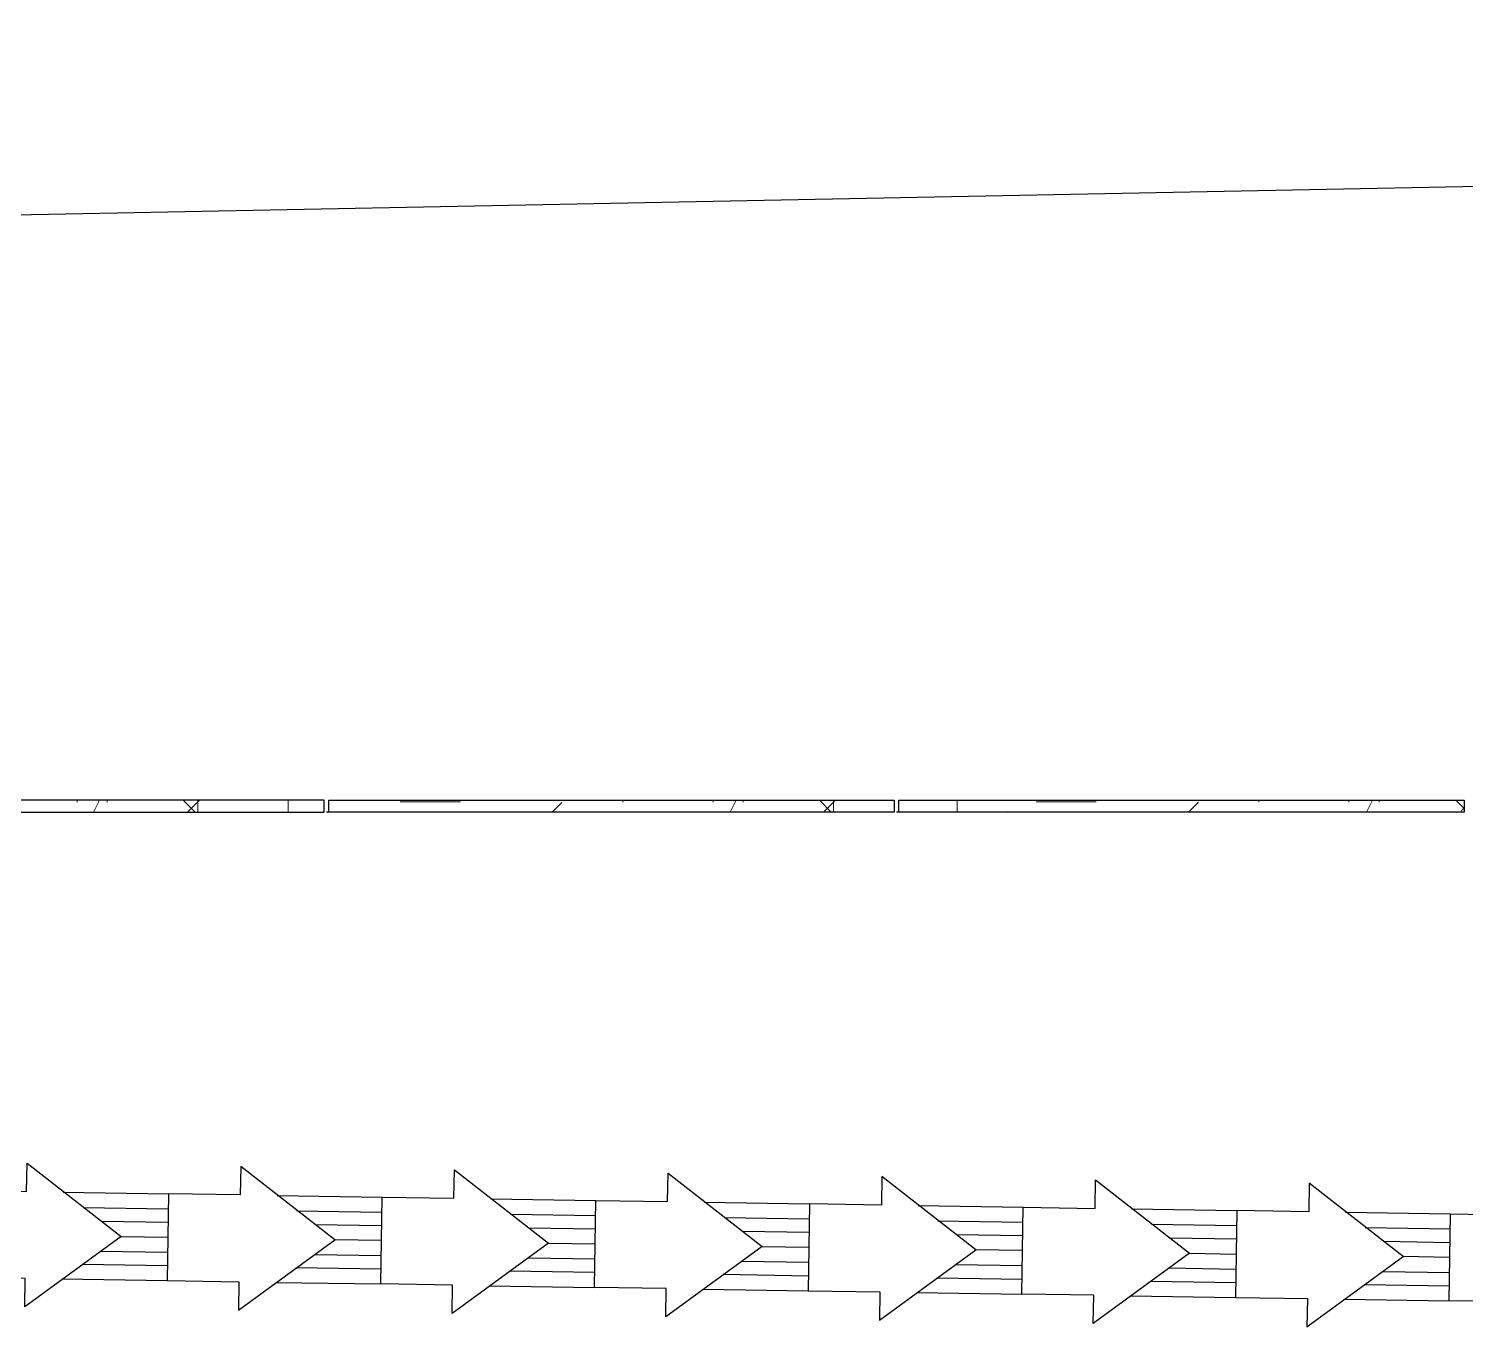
# Model space of a CAD drawing. Header units: metres. Extents: x -1164 to -1017, y 3 to 563.
# Drawn here: x -1066.33 to -1060.28, y 541.67 to 547.15 of the extents above; entities that cross this region are included whole.
import ezdxf

# ---------------------------------------------------------------- set-up
doc = ezdxf.new("R2010")
doc.units = ezdxf.units.M
doc.linetypes.add('Dash _2_5mm_', pattern=[0.005, 0.0025, -0.0025])
doc.layers.add('A-DETL-GENF', color=7, linetype='Continuous', lineweight=9)
doc.layers.add('A-GENM', color=7, linetype='Continuous', lineweight=35)

# ---------------------------------------------------------------- blocks, each defined once
blk = doc.blocks.new('T2DPAA-T2D-C3S-SD-M2D-100020_250_dwg-40816774-DRG 2873021 - motorway level drainage')
at = {"color": 253, "lineweight": 25, "true_color": 0xa3a3a3}
for p, q in [((90.4324, -426.051), (90.5394, -426.4808)), ((90.0776, -426.1394), (90.1847, -426.5692)), ((90.3914, -426.1482), (90.478, -426.4961)), ((90.1594, -426.2059), (90.2461, -426.5539)), ((90.3555, -426.2368), (90.4235, -426.5097)), ((90.2327, -426.2674), (90.3007, -426.5403)), ((90.6499, -426.9244), (90.7569, -427.3542)), ((90.2951, -427.0127), (90.4022, -427.4425)), ((90.6089, -427.0215), (90.6955, -427.3695)), ((90.3769, -427.0793), (90.4636, -427.4272)), ((90.4502, -427.1407), (90.5181, -427.4136)), ((90.573, -427.1101), (90.6409, -427.383)), ((90.8674, -427.7977), (90.9744, -428.2275)), ((90.5126, -427.886), (90.6196, -428.3158)), ((90.8263, -427.8948), (90.913, -428.2428)), ((90.5944, -427.9526), (90.681, -428.3005)), ((90.7905, -427.9835), (90.8584, -428.2564)), ((90.6677, -428.0141), (90.7356, -428.287)), ((91.0848, -428.671), (91.1919, -429.1008)), ((90.7301, -428.7594), (90.8371, -429.1892)), ((91.0438, -428.7682), (91.1305, -429.1161)), ((90.8119, -428.8259), (90.8985, -429.1739)), ((90.8851, -428.8874), (90.9531, -429.1603)), ((91.0079, -428.8568), (91.0759, -429.1297)), ((91.3023, -429.5443), (91.4093, -429.9741)), ((90.9475, -429.6327), (91.0546, -430.0625)), ((91.2613, -429.6415), (91.3479, -429.9894)), ((91.0293, -429.6993), (91.116, -430.0472)), ((91.2254, -429.7301), (91.2934, -430.003)), ((91.1026, -429.7607), (91.1706, -430.0336)), ((91.5198, -430.4177), (91.6268, -430.8475)), ((91.165, -430.506), (91.272, -430.9358)), ((91.4788, -430.5148), (91.5654, -430.8628)), ((91.2468, -430.5726), (91.3334, -430.9205)), ((91.3201, -430.634), (91.388, -430.9069)), ((91.4429, -430.6035), (91.5108, -430.8764)), ((91.7373, -431.291), (91.8443, -431.7208)), ((91.3825, -431.3793), (91.4895, -431.8092)), ((91.6962, -431.3882), (91.7829, -431.7361)), ((91.4643, -431.4459), (91.5509, -431.7939)), ((91.6603, -431.4768), (91.7283, -431.7497)), ((91.5375, -431.5074), (91.6055, -431.7803))]:
    blk.add_line(p, q, dxfattribs=at)
at = {"color": 253, "lineweight": 25, "true_color": 0xa3a3a3, "flags": 128}
for points in [[(90.3145, -426.334), (89.9243, -426.0182), (90.0403, -425.9893), (89.9672, -425.6959), (90.322, -425.6076), (90.395, -425.9009), (90.511, -425.8721), (90.3145, -426.334), (90.3621, -426.525)], [(90.5795, -427.3983), (90.532, -427.2073), (90.7285, -426.7454), (90.6125, -426.7743), (90.5395, -426.4809), (90.1847, -426.5692), (90.2577, -426.8626), (90.1418, -426.8915), (90.532, -427.2073)], [(90.7494, -428.0806), (90.3592, -427.7648), (90.4752, -427.7359), (90.4022, -427.4426), (90.7569, -427.3542), (90.83, -427.6476), (90.946, -427.6187), (90.7494, -428.0806), (90.797, -428.2717)], [(90.9669, -428.954), (90.5767, -428.6381), (90.6927, -428.6093), (90.6196, -428.3159), (90.9744, -428.2276), (91.0475, -428.5209), (91.1634, -428.492), (90.9669, -428.954), (91.0145, -429.145)], [(91.232, -430.0183), (91.1844, -429.8273), (91.3809, -429.3654), (91.2649, -429.3943), (91.1919, -429.1009), (90.8371, -429.1892), (90.9102, -429.4826), (90.7942, -429.5115), (91.1844, -429.8273)], [(91.4019, -430.7006), (91.0117, -430.3848), (91.1276, -430.3559), (91.0546, -430.0626), (91.4094, -429.9742), (91.4824, -430.2676), (91.5984, -430.2387), (91.4019, -430.7006), (91.4494, -430.8917)], [(91.6669, -431.765), (91.6193, -431.574), (91.8159, -431.112), (91.6999, -431.1409), (91.6268, -430.8476), (91.2721, -430.9359), (91.3451, -431.2293), (91.2291, -431.2581), (91.6193, -431.574)], [(91.8368, -432.4473), (91.4466, -432.1315), (91.5626, -432.1026), (91.4895, -431.8092), (91.8443, -431.7209), (91.9174, -432.0142), (92.0333, -431.9854), (91.8368, -432.4473), (91.8844, -432.6383)]]:
    blk.add_lwpolyline(points, dxfattribs=at)
blk = doc.blocks.new('T2DPAA-T2D-PWC-SD-M2D-100001_ProposedDrainage_rvt-2-DRG 2873021 - motorway level drainage')
at = {"color": 253, "lineweight": 25, "true_color": 0xa3a3a3, "rotation": 75.11694444444437}
blk.add_blockref('T2DPAA-T2D-C3S-SD-M2D-100020_250_dwg-40816774-DRG 2873021 - motorway level drainage', (-1569.5164, 564.2847), dxfattribs=at)
blk = doc.blocks.new('CE_01F_FP36_76 - CE_01F_FP36_76-5192710-DRG 2873021 - motorway level drainage')
at = {"layer": 'A-GENM', "lineweight": 18, "true_color": 0xa3a3a3}
h = blk.add_hatch(dxfattribs=at)
h.set_pattern_fill('FP_59', color=253, style=0, pattern_type=2)
h.set_pattern_definition([(359.99995, (1135.184, -540.305), (2.539002, 2.539998), [0.25394, -0.38091, 0.12697, -0.38091, -1.397]), (359.99995, (1135.184, -540.305), (2.539002, 2.539998), [-1.143, 0.12697, -1.27]), (359.99995, (1136.454, -540.051), (2.539002, 2.539998), [0.12697, -2.412]), (359.99995, (1135.692, -539.924), (2.539002, 2.539998), [0.12697, -0.25394, 0.12697, -2.032]), (359.99995, (1136.962, -539.797), (2.539002, 2.539998), [0.25394, -2.285]), (359.99995, (1137.216, -539.67), (2.539002, 2.539998), [0.12697, -2.412]), (359.99995, (1136.454, -539.416), (2.539002, 2.539998), [0.25394, -2.285]), (359.99995, (1135.184, -539.289), (2.539002, 2.539998), [0.12697, -0.25394, 0.12697, -0.63485, -1.397]), (359.99995, (1135.184, -539.289), (2.539002, 2.539998), [-1.143, 0.38091, -1.016]), (359.99995, (1136.962, -539.035), (2.539002, 2.539998), [0.25394, -2.285]), (359.99995, (1135.438, -538.908), (2.539002, 2.539998), [0.25394, -0.12697, 0.12697, -1.016, -1.016]), (359.99995, (1135.438, -538.908), (2.539002, 2.539998), [-1.524, 0.12697, -0.8888]), (359.99995, (1135.311, -538.781), (2.539002, 2.539998), [0.12697, -2.412]), (359.99995, (1136.2, -538.654), (2.539002, 2.539998), [0.12697, -0.12697, 0.12697, -2.159]), (359.99995, (1135.819, -538.527), (2.539002, 2.539998), [0.12697, -2.412]), (359.99995, (1137.47, -538.4), (2.539002, 2.539998), [0.12697, -2.412]), (359.99995, (1136.327, -538.273), (2.539002, 2.539998), [0.12697, -1.016, 0.12697, -1.27]), (359.99995, (1136.327, -538.146), (2.539002, 2.539998), [0.25394, -2.285]), (359.99995, (1136.835, -538.019), (2.539002, 2.539998), [0.25394, -2.285]), (359.99995, (1135.311, -537.892), (2.539002, 2.539998), [0.12697, -1.524, 0.25394, -0.63485]), (90, (1135.184, -539.162), (-2.539, 2.54), [0.508, -0.508, 0.254, -1.27]), (90, (1135.311, -539.162), (-2.539, 2.54), [0.127, -0.889, 0.254, -1.27]), (90, (1135.438, -539.797), (-2.539, 2.54), [0.381, -2.159]), (90, (1135.565, -539.797), (-2.539, 2.54), [0.254, -2.286]), (90, (1135.692, -540.178), (-2.539, 2.54), [0.127, -1.524, 0.127, -0.127, -0.635]), (90, (1135.692, -540.178), (-2.539, 2.54), [-1.905, 0.254, -0.381]), (90, (1135.946, -540.178), (-2.539, 2.54), [0.127, -0.889, 0.127, -1.397]), (90, (1136.073, -539.162), (-2.539, 2.54), [0.254, -0.381, 0.127, -0.127, -1.651]), (90, (1136.073, -539.162), (-2.539, 2.54), [-0.889, 0.254, -1.397]), (90, (1136.2, -539.67), (-2.539, 2.54), [0.254, -1.397, 0.127, -0.762]), (90, (1136.327, -540.178), (-2.539, 2.54), [0.127, -0.127, 0.254, -2.032]), (90, (1136.581, -538.527), (-2.539, 2.54), [0.127, -2.413]), (90, (1136.708, -538.527), (-2.539, 2.54), [0.254, -0.254, 0.127, -0.127, -1.778]), (90, (1136.708, -538.527), (-2.539, 2.54), [-0.762, 0.254, -1.524]), (90, (1136.835, -539.67), (-2.539, 2.54), [0.127, -0.127, 0.127, -0.254, -1.905]), (90, (1136.835, -539.67), (-2.539, 2.54), [-0.635, 0.127, -1.778]), (90, (1137.216, -538.781), (-2.539, 2.54), [0.508, -2.032]), (90, (1137.343, -539.035), (-2.539, 2.54), [0.508, -0.381, 0.254, -1.397]), (90, (1137.47, -540.051), (-2.539, 2.54), [0.127, -0.381, 0.254, -1.778]), (90, (1137.597, -539.797), (-2.539, 2.54), [0.381, -2.159]), (45.007, (1136.2, -540.305), (-0.0010173, 2.5392203), [0.17958, -3.412]), (45.007, (1137.597, -540.178), (-0.0010173, 2.5392203), [0.17958, -3.053, 0.17958, -0.17958]), (45.007, (1135.946, -540.051), (-0.0010173, 2.5392203), [0.17958, -1.437, 0.17958, -1.796]), (45.007, (1136.581, -540.051), (-0.0010173, 2.5392203), [0.17958, -2.873, 0.17958, -0.35917]), (45.007, (1136.708, -540.051), (-0.0010173, 2.5392203), [0.35917, -1.437, 0.35917, -1.437]), (45.007, (1136.073, -539.797), (-0.0010173, 2.5392203), [0.17956, -1.616, 0.17956, -0.17956, -1.437]), (45.007, (1136.073, -539.797), (-0.0010173, 2.5392203), [-2.155, 0.17956, -1.257]), (45.007, (1137.343, -539.67), (-0.0010173, 2.5392203), [0.17958, -0.17958, 0.17958, -3.053]), (45.007, (1135.565, -539.543), (-0.0010173, 2.5392203), [0.17958, -2.155, 0.17958, -1.078]), (45.007, (1137.597, -539.289), (-0.0010173, 2.5392203), [0.17956, -0.17956, 0.17956, -0.71833, -2.335]), (45.007, (1137.597, -539.289), (-0.0010173, 2.5392203), [-1.257, 0.17956, -2.155]), (45.007, (1136.073, -538.908), (-0.0010173, 2.5392203), [0.17958, -3.412]), (45.007, (1135.438, -538.781), (-0.0010173, 2.5392203), [0.35917, -3.233]), (45.007, (1135.184, -538.527), (-0.0010173, 2.5392203), [0.17958, -0.17958, 0.17958, -3.053]), (45.007, (1136.581, -538.146), (-0.0010173, 2.5392203), [0.17958, -3.412]), (45.007, (1137.343, -537.892), (-0.0010173, 2.5392203), [0.17958, -3.412]), (134.993, (1136.327, -540.051), (0.0010173, 2.5392203), [0.17958, -3.412]), (134.993, (1136.454, -540.051), (0.0010173, 2.5392203), [0.17958, -3.412]), (134.993, (1135.692, -539.924), (0.0010173, 2.5392203), [0.17958, -0.71833, 0.35917, -2.335]), (134.993, (1135.184, -539.924), (0.0010173, 2.5392203), [0.17958, -3.412]), (134.993, (1136.835, -539.543), (0.0010173, 2.5392203), [0.17958, -1.437, 0.17958, -1.796]), (134.993, (1136.962, -539.543), (0.0010173, 2.5392203), [0.17956, -1.078, 0.17956, -1.077, -1.078]), (134.993, (1136.962, -539.543), (0.0010173, 2.5392203), [-2.514, 0.17956, -0.89808]), (134.993, (1135.438, -539.416), (0.0010173, 2.5392203), [0.17958, -3.412]), (134.993, (1137.47, -539.289), (0.0010173, 2.5392203), [0.35911, -0.89791, 0.17956, -0.17956, -1.976]), (134.993, (1137.47, -539.289), (0.0010173, 2.5392203), [-1.616, 0.17956, -1.796]), (134.993, (1135.819, -538.908), (0.0010173, 2.5392203), [0.17958, -3.412]), (134.993, (1136.835, -538.908), (0.0010173, 2.5392203), [0.35917, -3.233]), (134.993, (1136.962, -538.908), (0.0010173, 2.5392203), [0.17958, -3.412]), (134.993, (1136.2, -538.654), (0.0010173, 2.5392203), [0.17958, -3.412]), (134.993, (1135.438, -538.273), (0.0010173, 2.5392203), [0.17958, -3.412]), (134.993, (1137.47, -538.273), (0.0010173, 2.5392203), [0.17958, -3.412]), (26.57, (1135.438, -540.305), (2.5401732, 0.0002194), [0.28392, -5.395]), (26.57, (1135.184, -540.051), (2.5401732, 0.0002194), [0.28392, -5.395]), (26.57, (1135.184, -539.924), (2.5401732, 0.0002194), [0.28392, -5.395]), (26.57, (1135.819, -539.924), (2.5401732, 0.0002194), [0.28392, -5.395]), (26.57, (1135.692, -539.416), (2.5401732, 0.0002194), [0.28392, -5.395]), (26.57, (1135.692, -539.289), (2.5401732, 0.0002194), [0.28392, -5.395]), (26.57, (1136.2, -538.781), (2.5401732, 0.0002194), [0.28392, -5.395]), (26.57, (1136.327, -538.654), (2.5401732, 0.0002194), [0.28392, -5.395]), (26.57, (1135.311, -538.4), (2.5401732, 0.0002194), [0.28392, -5.395]), (26.57, (1136.073, -538.4), (2.5401732, 0.0002194), [0.28392, -5.395]), (63.44, (1137.343, -540.305), (-0.0002239, 2.5401732), [0.28396, -5.395]), (63.44, (1136.708, -539.924), (-0.0002239, 2.5401732), [0.28396, -5.395]), (63.44, (1136.327, -539.67), (-0.0002239, 2.5401732), [0.28396, -5.395]), (63.44, (1136.708, -539.289), (-0.0002239, 2.5401732), [0.28396, -5.395]), (63.44, (1136.835, -539.289), (-0.0002239, 2.5401732), [0.28396, -5.395]), (63.44, (1135.946, -538.908), (-0.0002239, 2.5401732), [0.28396, -5.395]), (63.44, (1135.692, -538.781), (-0.0002239, 2.5401732), [0.28396, -5.395]), (63.44, (1136.708, -538.273), (-0.0002239, 2.5401732), [0.28396, -5.395]), (63.44, (1135.692, -538.019), (-0.0002239, 2.5401732), [0.28396, -5.395]), (116.56, (1135.311, -538.781), (0.0002239, 2.5401732), [0.28396, -5.395]), (116.56, (1136.835, -538.781), (0.0002239, 2.5401732), [0.28396, -5.395]), (116.56, (1135.184, -538.654), (0.0002239, 2.5401732), [0.28396, -5.395]), (116.56, (1137.216, -538.273), (0.0002239, 2.5401732), [0.28396, -5.395]), (116.56, (1135.565, -538.146), (0.0002239, 2.5401732), [0.28396, -5.395]), (116.56, (1136.073, -538.019), (0.0002239, 2.5401732), [0.28396, -5.395]), (153.43, (1136.2, -540.305), (-2.5401732, 0.0002194), [0.28392, -5.395]), (153.43, (1135.692, -540.051), (-2.5401732, 0.0002194), [0.28392, -5.395]), (153.43, (1137.47, -539.924), (-2.5401732, 0.0002194), [0.28392, -5.395]), (153.43, (1137.216, -539.67), (-2.5401732, 0.0002194), [0.28392, -5.395]), (153.43, (1136.2, -539.416), (-2.5401732, 0.0002194), [0.28392, -5.395]), (153.43, (1135.565, -539.289), (-2.5401732, 0.0002194), [0.28392, -5.395]), (153.43, (1136.327, -539.289), (-2.5401732, 0.0002194), [0.28392, -5.395]), (153.43, (1135.946, -539.035), (-2.5401732, 0.0002194), [0.28392, -5.395]), (153.43, (1135.946, -538.4), (-2.5401732, 0.0002194), [0.28392, -5.395]), (153.43, (1135.184, -537.892), (-2.5401732, 0.0002194), [0.28392, -5.395]), (153.43, (1136.708, -537.892), (-2.5401732, 0.0002194), [0.28392, -5.395]), (153.43, (1136.962, -537.892), (-2.5401732, 0.0002194), [0.28392, -5.395])])
h.paths.add_polyline_path([(0.2057, -0.05), (2.39, -0.05), (2.39, 0), (0.1967, 0), (0.1993, -0.0111), (0.205, -0.0415)])
at = {"layer": 'A-GENM', "color": 253, "lineweight": 25, "true_color": 0xa3a3a3}
for p, q in [((2.39, 0), (0.1967, 0)), ((0.2057, -0.05), (2.39, -0.05)), ((2.39, -0.05), (2.39, 0))]:
    blk.add_line(p, q, dxfattribs=at)
blk = doc.blocks.new('CE_01F_FP36_77 - CE_01F_FP36_77-5193553-DRG 2873021 - motorway level drainage')
at = {"layer": 'A-GENM', "lineweight": 18, "true_color": 0xa3a3a3}
h = blk.add_hatch(dxfattribs=at)
h.set_pattern_fill('FP_60', color=253, style=0, pattern_type=2)
h.set_pattern_definition([(359.99995, (1132.784, -540.305), (2.539002, 2.539998), [0.25394, -0.38091, 0.12697, -0.38091, -1.397]), (359.99995, (1132.784, -540.305), (2.539002, 2.539998), [-1.143, 0.12697, -1.27]), (359.99995, (1134.054, -540.051), (2.539002, 2.539998), [0.12697, -2.412]), (359.99995, (1133.292, -539.924), (2.539002, 2.539998), [0.12697, -0.25394, 0.12697, -2.032]), (359.99995, (1134.562, -539.797), (2.539002, 2.539998), [0.25394, -2.285]), (359.99995, (1134.816, -539.67), (2.539002, 2.539998), [0.12697, -2.412]), (359.99995, (1134.054, -539.416), (2.539002, 2.539998), [0.25394, -2.285]), (359.99995, (1132.784, -539.289), (2.539002, 2.539998), [0.12697, -0.25394, 0.12697, -0.63485, -1.397]), (359.99995, (1132.784, -539.289), (2.539002, 2.539998), [-1.143, 0.38091, -1.016]), (359.99995, (1134.562, -539.035), (2.539002, 2.539998), [0.25394, -2.285]), (359.99995, (1133.038, -538.908), (2.539002, 2.539998), [0.25394, -0.12697, 0.12697, -1.016, -1.016]), (359.99995, (1133.038, -538.908), (2.539002, 2.539998), [-1.524, 0.12697, -0.8888]), (359.99995, (1132.911, -538.781), (2.539002, 2.539998), [0.12697, -2.412]), (359.99995, (1133.8, -538.654), (2.539002, 2.539998), [0.12697, -0.12697, 0.12697, -2.159]), (359.99995, (1133.419, -538.527), (2.539002, 2.539998), [0.12697, -2.412]), (359.99995, (1135.07, -538.4), (2.539002, 2.539998), [0.12697, -2.412]), (359.99995, (1133.927, -538.273), (2.539002, 2.539998), [0.12697, -1.016, 0.12697, -1.27]), (359.99995, (1133.927, -538.146), (2.539002, 2.539998), [0.25394, -2.285]), (359.99995, (1134.435, -538.019), (2.539002, 2.539998), [0.25394, -2.285]), (359.99995, (1132.911, -537.892), (2.539002, 2.539998), [0.12697, -1.524, 0.25394, -0.63485]), (90, (1132.784, -539.162), (-2.539, 2.54), [0.508, -0.508, 0.254, -1.27]), (90, (1132.911, -539.162), (-2.539, 2.54), [0.127, -0.889, 0.254, -1.27]), (90, (1133.038, -539.797), (-2.539, 2.54), [0.381, -2.159]), (90, (1133.165, -539.797), (-2.539, 2.54), [0.254, -2.286]), (90, (1133.292, -540.178), (-2.539, 2.54), [0.127, -1.524, 0.127, -0.127, -0.635]), (90, (1133.292, -540.178), (-2.539, 2.54), [-1.905, 0.254, -0.381]), (90, (1133.546, -540.178), (-2.539, 2.54), [0.127, -0.889, 0.127, -1.397]), (90, (1133.673, -539.162), (-2.539, 2.54), [0.254, -0.381, 0.127, -0.127, -1.651]), (90, (1133.673, -539.162), (-2.539, 2.54), [-0.889, 0.254, -1.397]), (90, (1133.8, -539.67), (-2.539, 2.54), [0.254, -1.397, 0.127, -0.762]), (90, (1133.927, -540.178), (-2.539, 2.54), [0.127, -0.127, 0.254, -2.032]), (90, (1134.181, -538.527), (-2.539, 2.54), [0.127, -2.413]), (90, (1134.308, -538.527), (-2.539, 2.54), [0.254, -0.254, 0.127, -0.127, -1.778]), (90, (1134.308, -538.527), (-2.539, 2.54), [-0.762, 0.254, -1.524]), (90, (1134.435, -539.67), (-2.539, 2.54), [0.127, -0.127, 0.127, -0.254, -1.905]), (90, (1134.435, -539.67), (-2.539, 2.54), [-0.635, 0.127, -1.778]), (90, (1134.816, -538.781), (-2.539, 2.54), [0.508, -2.032]), (90, (1134.943, -539.035), (-2.539, 2.54), [0.508, -0.381, 0.254, -1.397]), (90, (1135.07, -540.051), (-2.539, 2.54), [0.127, -0.381, 0.254, -1.778]), (90, (1135.197, -539.797), (-2.539, 2.54), [0.381, -2.159]), (45.007, (1133.8, -540.305), (-0.0010173, 2.5392203), [0.17958, -3.412]), (45.007, (1135.197, -540.178), (-0.0010173, 2.5392203), [0.17958, -3.053, 0.17958, -0.17958]), (45.007, (1133.546, -540.051), (-0.0010173, 2.5392203), [0.17958, -1.437, 0.17958, -1.796]), (45.007, (1134.181, -540.051), (-0.0010173, 2.5392203), [0.17958, -2.873, 0.17958, -0.35917]), (45.007, (1134.308, -540.051), (-0.0010173, 2.5392203), [0.35917, -1.437, 0.35917, -1.437]), (45.007, (1133.673, -539.797), (-0.0010173, 2.5392203), [0.17956, -1.616, 0.17956, -0.17956, -1.437]), (45.007, (1133.673, -539.797), (-0.0010173, 2.5392203), [-2.155, 0.17956, -1.257]), (45.007, (1134.943, -539.67), (-0.0010173, 2.5392203), [0.17958, -0.17958, 0.17958, -3.053]), (45.007, (1133.165, -539.543), (-0.0010173, 2.5392203), [0.17958, -2.155, 0.17958, -1.078]), (45.007, (1135.197, -539.289), (-0.0010173, 2.5392203), [0.17956, -0.17956, 0.17956, -0.71833, -2.335]), (45.007, (1135.197, -539.289), (-0.0010173, 2.5392203), [-1.257, 0.17956, -2.155]), (45.007, (1133.673, -538.908), (-0.0010173, 2.5392203), [0.17958, -3.412]), (45.007, (1133.038, -538.781), (-0.0010173, 2.5392203), [0.35917, -3.233]), (45.007, (1132.784, -538.527), (-0.0010173, 2.5392203), [0.17958, -0.17958, 0.17958, -3.053]), (45.007, (1134.181, -538.146), (-0.0010173, 2.5392203), [0.17958, -3.412]), (45.007, (1134.943, -537.892), (-0.0010173, 2.5392203), [0.17958, -3.412]), (134.993, (1133.927, -540.051), (0.0010173, 2.5392203), [0.17958, -3.412]), (134.993, (1134.054, -540.051), (0.0010173, 2.5392203), [0.17958, -3.412]), (134.993, (1133.292, -539.924), (0.0010173, 2.5392203), [0.17958, -0.71833, 0.35917, -2.335]), (134.993, (1132.784, -539.924), (0.0010173, 2.5392203), [0.17958, -3.412]), (134.993, (1134.435, -539.543), (0.0010173, 2.5392203), [0.17958, -1.437, 0.17958, -1.796]), (134.993, (1134.562, -539.543), (0.0010173, 2.5392203), [0.17956, -1.078, 0.17956, -1.077, -1.078]), (134.993, (1134.562, -539.543), (0.0010173, 2.5392203), [-2.514, 0.17956, -0.89808]), (134.993, (1133.038, -539.416), (0.0010173, 2.5392203), [0.17958, -3.412]), (134.993, (1135.07, -539.289), (0.0010173, 2.5392203), [0.35911, -0.89791, 0.17956, -0.17956, -1.976]), (134.993, (1135.07, -539.289), (0.0010173, 2.5392203), [-1.616, 0.17956, -1.796]), (134.993, (1133.419, -538.908), (0.0010173, 2.5392203), [0.17958, -3.412]), (134.993, (1134.435, -538.908), (0.0010173, 2.5392203), [0.35917, -3.233]), (134.993, (1134.562, -538.908), (0.0010173, 2.5392203), [0.17958, -3.412]), (134.993, (1133.8, -538.654), (0.0010173, 2.5392203), [0.17958, -3.412]), (134.993, (1133.038, -538.273), (0.0010173, 2.5392203), [0.17958, -3.412]), (134.993, (1135.07, -538.273), (0.0010173, 2.5392203), [0.17958, -3.412]), (26.57, (1133.038, -540.305), (2.5401732, 0.0002194), [0.28392, -5.395]), (26.57, (1132.784, -540.051), (2.5401732, 0.0002194), [0.28392, -5.395]), (26.57, (1132.784, -539.924), (2.5401732, 0.0002194), [0.28392, -5.395]), (26.57, (1133.419, -539.924), (2.5401732, 0.0002194), [0.28392, -5.395]), (26.57, (1133.292, -539.416), (2.5401732, 0.0002194), [0.28392, -5.395]), (26.57, (1133.292, -539.289), (2.5401732, 0.0002194), [0.28392, -5.395]), (26.57, (1133.8, -538.781), (2.5401732, 0.0002194), [0.28392, -5.395]), (26.57, (1133.927, -538.654), (2.5401732, 0.0002194), [0.28392, -5.395]), (26.57, (1132.911, -538.4), (2.5401732, 0.0002194), [0.28392, -5.395]), (26.57, (1133.673, -538.4), (2.5401732, 0.0002194), [0.28392, -5.395]), (63.44, (1134.943, -540.305), (-0.0002239, 2.5401732), [0.28396, -5.395]), (63.44, (1134.308, -539.924), (-0.0002239, 2.5401732), [0.28396, -5.395]), (63.44, (1133.927, -539.67), (-0.0002239, 2.5401732), [0.28396, -5.395]), (63.44, (1134.308, -539.289), (-0.0002239, 2.5401732), [0.28396, -5.395]), (63.44, (1134.435, -539.289), (-0.0002239, 2.5401732), [0.28396, -5.395]), (63.44, (1133.546, -538.908), (-0.0002239, 2.5401732), [0.28396, -5.395]), (63.44, (1133.292, -538.781), (-0.0002239, 2.5401732), [0.28396, -5.395]), (63.44, (1134.308, -538.273), (-0.0002239, 2.5401732), [0.28396, -5.395]), (63.44, (1133.292, -538.019), (-0.0002239, 2.5401732), [0.28396, -5.395]), (116.56, (1132.911, -538.781), (0.0002239, 2.5401732), [0.28396, -5.395]), (116.56, (1134.435, -538.781), (0.0002239, 2.5401732), [0.28396, -5.395]), (116.56, (1132.784, -538.654), (0.0002239, 2.5401732), [0.28396, -5.395]), (116.56, (1134.816, -538.273), (0.0002239, 2.5401732), [0.28396, -5.395]), (116.56, (1133.165, -538.146), (0.0002239, 2.5401732), [0.28396, -5.395]), (116.56, (1133.673, -538.019), (0.0002239, 2.5401732), [0.28396, -5.395]), (153.43, (1133.8, -540.305), (-2.5401732, 0.0002194), [0.28392, -5.395]), (153.43, (1133.292, -540.051), (-2.5401732, 0.0002194), [0.28392, -5.395]), (153.43, (1135.07, -539.924), (-2.5401732, 0.0002194), [0.28392, -5.395]), (153.43, (1134.816, -539.67), (-2.5401732, 0.0002194), [0.28392, -5.395]), (153.43, (1133.8, -539.416), (-2.5401732, 0.0002194), [0.28392, -5.395]), (153.43, (1133.165, -539.289), (-2.5401732, 0.0002194), [0.28392, -5.395]), (153.43, (1133.927, -539.289), (-2.5401732, 0.0002194), [0.28392, -5.395]), (153.43, (1133.546, -539.035), (-2.5401732, 0.0002194), [0.28392, -5.395]), (153.43, (1133.546, -538.4), (-2.5401732, 0.0002194), [0.28392, -5.395]), (153.43, (1132.784, -537.892), (-2.5401732, 0.0002194), [0.28392, -5.395]), (153.43, (1134.308, -537.892), (-2.5401732, 0.0002194), [0.28392, -5.395]), (153.43, (1134.562, -537.892), (-2.5401732, 0.0002194), [0.28392, -5.395])])
h.paths.add_polyline_path([(0.01, -0.05), (2.39, -0.05), (2.39, 0), (0.01, 0)])
at = {"layer": 'A-GENM', "color": 254, "linetype": 'Dash _2_5mm_', "lineweight": 25, "true_color": 0xd8d8dd}
blk.add_line((0.01, -0.05), (0, -0.05), dxfattribs=at)
at = {"layer": 'A-GENM', "color": 253, "lineweight": 25, "true_color": 0xa3a3a3}
for p, q in [((0.01, -0.05), (0.01, 0)), ((0.01, 0), (2.39, 0)), ((2.39, -0.05), (0.01, -0.05)), ((2.39, 0), (2.39, -0.05))]:
    blk.add_line(p, q, dxfattribs=at)
blk = doc.blocks.new('CE_01F_FP36_78 - CE_01F_FP36_78-5194396-DRG 2873021 - motorway level drainage')
at = {"layer": 'A-GENM', "lineweight": 18, "true_color": 0xa3a3a3}
h = blk.add_hatch(dxfattribs=at)
h.set_pattern_fill('FP_61', color=253, style=0, pattern_type=2)
h.set_pattern_definition([(359.99995, (1130.384, -540.305), (2.539002, 2.539998), [0.25394, -0.38091, 0.12697, -0.38091, -1.397]), (359.99995, (1130.384, -540.305), (2.539002, 2.539998), [-1.143, 0.12697, -1.27]), (359.99995, (1131.654, -540.051), (2.539002, 2.539998), [0.12697, -2.412]), (359.99995, (1130.892, -539.924), (2.539002, 2.539998), [0.12697, -0.25394, 0.12697, -2.032]), (359.99995, (1132.162, -539.797), (2.539002, 2.539998), [0.25394, -2.285]), (359.99995, (1132.416, -539.67), (2.539002, 2.539998), [0.12697, -2.412]), (359.99995, (1131.654, -539.416), (2.539002, 2.539998), [0.25394, -2.285]), (359.99995, (1130.384, -539.289), (2.539002, 2.539998), [0.12697, -0.25394, 0.12697, -0.63485, -1.397]), (359.99995, (1130.384, -539.289), (2.539002, 2.539998), [-1.143, 0.38091, -1.016]), (359.99995, (1132.162, -539.035), (2.539002, 2.539998), [0.25394, -2.285]), (359.99995, (1130.638, -538.908), (2.539002, 2.539998), [0.25394, -0.12697, 0.12697, -1.016, -1.016]), (359.99995, (1130.638, -538.908), (2.539002, 2.539998), [-1.524, 0.12697, -0.8888]), (359.99995, (1130.511, -538.781), (2.539002, 2.539998), [0.12697, -2.412]), (359.99995, (1131.4, -538.654), (2.539002, 2.539998), [0.12697, -0.12697, 0.12697, -2.159]), (359.99995, (1131.019, -538.527), (2.539002, 2.539998), [0.12697, -2.412]), (359.99995, (1132.67, -538.4), (2.539002, 2.539998), [0.12697, -2.412]), (359.99995, (1131.527, -538.273), (2.539002, 2.539998), [0.12697, -1.016, 0.12697, -1.27]), (359.99995, (1131.527, -538.146), (2.539002, 2.539998), [0.25394, -2.285]), (359.99995, (1132.035, -538.019), (2.539002, 2.539998), [0.25394, -2.285]), (359.99995, (1130.511, -537.892), (2.539002, 2.539998), [0.12697, -1.524, 0.25394, -0.63485]), (90, (1130.384, -539.162), (-2.539, 2.54), [0.508, -0.508, 0.254, -1.27]), (90, (1130.511, -539.162), (-2.539, 2.54), [0.127, -0.889, 0.254, -1.27]), (90, (1130.638, -539.797), (-2.539, 2.54), [0.381, -2.159]), (90, (1130.765, -539.797), (-2.539, 2.54), [0.254, -2.286]), (90, (1130.892, -540.178), (-2.539, 2.54), [0.127, -1.524, 0.127, -0.127, -0.635]), (90, (1130.892, -540.178), (-2.539, 2.54), [-1.905, 0.254, -0.381]), (90, (1131.146, -540.178), (-2.539, 2.54), [0.127, -0.889, 0.127, -1.397]), (90, (1131.273, -539.162), (-2.539, 2.54), [0.254, -0.381, 0.127, -0.127, -1.651]), (90, (1131.273, -539.162), (-2.539, 2.54), [-0.889, 0.254, -1.397]), (90, (1131.4, -539.67), (-2.539, 2.54), [0.254, -1.397, 0.127, -0.762]), (90, (1131.527, -540.178), (-2.539, 2.54), [0.127, -0.127, 0.254, -2.032]), (90, (1131.781, -538.527), (-2.539, 2.54), [0.127, -2.413]), (90, (1131.908, -538.527), (-2.539, 2.54), [0.254, -0.254, 0.127, -0.127, -1.778]), (90, (1131.908, -538.527), (-2.539, 2.54), [-0.762, 0.254, -1.524]), (90, (1132.035, -539.67), (-2.539, 2.54), [0.127, -0.127, 0.127, -0.254, -1.905]), (90, (1132.035, -539.67), (-2.539, 2.54), [-0.635, 0.127, -1.778]), (90, (1132.416, -538.781), (-2.539, 2.54), [0.508, -2.032]), (90, (1132.543, -539.035), (-2.539, 2.54), [0.508, -0.381, 0.254, -1.397]), (90, (1132.67, -540.051), (-2.539, 2.54), [0.127, -0.381, 0.254, -1.778]), (90, (1132.797, -539.797), (-2.539, 2.54), [0.381, -2.159]), (45.007, (1131.4, -540.305), (-0.0010173, 2.5392203), [0.17958, -3.412]), (45.007, (1132.797, -540.178), (-0.0010173, 2.5392203), [0.17958, -3.053, 0.17958, -0.17958]), (45.007, (1131.146, -540.051), (-0.0010173, 2.5392203), [0.17958, -1.437, 0.17958, -1.796]), (45.007, (1131.781, -540.051), (-0.0010173, 2.5392203), [0.17958, -2.873, 0.17958, -0.35917]), (45.007, (1131.908, -540.051), (-0.0010173, 2.5392203), [0.35917, -1.437, 0.35917, -1.437]), (45.007, (1131.273, -539.797), (-0.0010173, 2.5392203), [0.17956, -1.616, 0.17956, -0.17956, -1.437]), (45.007, (1131.273, -539.797), (-0.0010173, 2.5392203), [-2.155, 0.17956, -1.257]), (45.007, (1132.543, -539.67), (-0.0010173, 2.5392203), [0.17958, -0.17958, 0.17958, -3.053]), (45.007, (1130.765, -539.543), (-0.0010173, 2.5392203), [0.17958, -2.155, 0.17958, -1.078]), (45.007, (1132.797, -539.289), (-0.0010173, 2.5392203), [0.17956, -0.17956, 0.17956, -0.71833, -2.335]), (45.007, (1132.797, -539.289), (-0.0010173, 2.5392203), [-1.257, 0.17956, -2.155]), (45.007, (1131.273, -538.908), (-0.0010173, 2.5392203), [0.17958, -3.412]), (45.007, (1130.638, -538.781), (-0.0010173, 2.5392203), [0.35917, -3.233]), (45.007, (1130.384, -538.527), (-0.0010173, 2.5392203), [0.17958, -0.17958, 0.17958, -3.053]), (45.007, (1131.781, -538.146), (-0.0010173, 2.5392203), [0.17958, -3.412]), (45.007, (1132.543, -537.892), (-0.0010173, 2.5392203), [0.17958, -3.412]), (134.993, (1131.527, -540.051), (0.0010173, 2.5392203), [0.17958, -3.412]), (134.993, (1131.654, -540.051), (0.0010173, 2.5392203), [0.17958, -3.412]), (134.993, (1130.892, -539.924), (0.0010173, 2.5392203), [0.17958, -0.71833, 0.35917, -2.335]), (134.993, (1130.384, -539.924), (0.0010173, 2.5392203), [0.17958, -3.412]), (134.993, (1132.035, -539.543), (0.0010173, 2.5392203), [0.17958, -1.437, 0.17958, -1.796]), (134.993, (1132.162, -539.543), (0.0010173, 2.5392203), [0.17956, -1.078, 0.17956, -1.077, -1.078]), (134.993, (1132.162, -539.543), (0.0010173, 2.5392203), [-2.514, 0.17956, -0.89808]), (134.993, (1130.638, -539.416), (0.0010173, 2.5392203), [0.17958, -3.412]), (134.993, (1132.67, -539.289), (0.0010173, 2.5392203), [0.35911, -0.89791, 0.17956, -0.17956, -1.976]), (134.993, (1132.67, -539.289), (0.0010173, 2.5392203), [-1.616, 0.17956, -1.796]), (134.993, (1131.019, -538.908), (0.0010173, 2.5392203), [0.17958, -3.412]), (134.993, (1132.035, -538.908), (0.0010173, 2.5392203), [0.35917, -3.233]), (134.993, (1132.162, -538.908), (0.0010173, 2.5392203), [0.17958, -3.412]), (134.993, (1131.4, -538.654), (0.0010173, 2.5392203), [0.17958, -3.412]), (134.993, (1130.638, -538.273), (0.0010173, 2.5392203), [0.17958, -3.412]), (134.993, (1132.67, -538.273), (0.0010173, 2.5392203), [0.17958, -3.412]), (26.57, (1130.638, -540.305), (2.5401732, 0.0002194), [0.28392, -5.395]), (26.57, (1130.384, -540.051), (2.5401732, 0.0002194), [0.28392, -5.395]), (26.57, (1130.384, -539.924), (2.5401732, 0.0002194), [0.28392, -5.395]), (26.57, (1131.019, -539.924), (2.5401732, 0.0002194), [0.28392, -5.395]), (26.57, (1130.892, -539.416), (2.5401732, 0.0002194), [0.28392, -5.395]), (26.57, (1130.892, -539.289), (2.5401732, 0.0002194), [0.28392, -5.395]), (26.57, (1131.4, -538.781), (2.5401732, 0.0002194), [0.28392, -5.395]), (26.57, (1131.527, -538.654), (2.5401732, 0.0002194), [0.28392, -5.395]), (26.57, (1130.511, -538.4), (2.5401732, 0.0002194), [0.28392, -5.395]), (26.57, (1131.273, -538.4), (2.5401732, 0.0002194), [0.28392, -5.395]), (63.44, (1132.543, -540.305), (-0.0002239, 2.5401732), [0.28396, -5.395]), (63.44, (1131.908, -539.924), (-0.0002239, 2.5401732), [0.28396, -5.395]), (63.44, (1131.527, -539.67), (-0.0002239, 2.5401732), [0.28396, -5.395]), (63.44, (1131.908, -539.289), (-0.0002239, 2.5401732), [0.28396, -5.395]), (63.44, (1132.035, -539.289), (-0.0002239, 2.5401732), [0.28396, -5.395]), (63.44, (1131.146, -538.908), (-0.0002239, 2.5401732), [0.28396, -5.395]), (63.44, (1130.892, -538.781), (-0.0002239, 2.5401732), [0.28396, -5.395]), (63.44, (1131.908, -538.273), (-0.0002239, 2.5401732), [0.28396, -5.395]), (63.44, (1130.892, -538.019), (-0.0002239, 2.5401732), [0.28396, -5.395]), (116.56, (1130.511, -538.781), (0.0002239, 2.5401732), [0.28396, -5.395]), (116.56, (1132.035, -538.781), (0.0002239, 2.5401732), [0.28396, -5.395]), (116.56, (1130.384, -538.654), (0.0002239, 2.5401732), [0.28396, -5.395]), (116.56, (1132.416, -538.273), (0.0002239, 2.5401732), [0.28396, -5.395]), (116.56, (1130.765, -538.146), (0.0002239, 2.5401732), [0.28396, -5.395]), (116.56, (1131.273, -538.019), (0.0002239, 2.5401732), [0.28396, -5.395]), (153.43, (1131.4, -540.305), (-2.5401732, 0.0002194), [0.28392, -5.395]), (153.43, (1130.892, -540.051), (-2.5401732, 0.0002194), [0.28392, -5.395]), (153.43, (1132.67, -539.924), (-2.5401732, 0.0002194), [0.28392, -5.395]), (153.43, (1132.416, -539.67), (-2.5401732, 0.0002194), [0.28392, -5.395]), (153.43, (1131.4, -539.416), (-2.5401732, 0.0002194), [0.28392, -5.395]), (153.43, (1130.765, -539.289), (-2.5401732, 0.0002194), [0.28392, -5.395]), (153.43, (1131.527, -539.289), (-2.5401732, 0.0002194), [0.28392, -5.395]), (153.43, (1131.146, -539.035), (-2.5401732, 0.0002194), [0.28392, -5.395]), (153.43, (1131.146, -538.4), (-2.5401732, 0.0002194), [0.28392, -5.395]), (153.43, (1130.384, -537.892), (-2.5401732, 0.0002194), [0.28392, -5.395]), (153.43, (1131.908, -537.892), (-2.5401732, 0.0002194), [0.28392, -5.395]), (153.43, (1132.162, -537.892), (-2.5401732, 0.0002194), [0.28392, -5.395])])
h.paths.add_polyline_path([(0.01, -0.05), (2.39, -0.05), (2.39, 0), (0.01, 0)])
at = {"layer": 'A-GENM', "color": 253, "lineweight": 25, "true_color": 0xa3a3a3}
for p, q in [((0.01, -0.05), (0.01, 0)), ((0.01, 0), (2.39, 0)), ((2.39, -0.05), (0.01, -0.05)), ((2.39, 0), (2.39, -0.05))]:
    blk.add_line(p, q, dxfattribs=at)
at = {"layer": 'A-GENM', "color": 254, "linetype": 'Dash _2_5mm_', "lineweight": 25, "true_color": 0xd8d8dd}
blk.add_line((0.01, -0.05), (0, -0.05), dxfattribs=at)

msp = doc.modelspace()

# ---------------------------------------------------------------- linework, layer by layer
at = {"layer": 'A-DETL-GENF', "color": 161, "lineweight": 25, "true_color": 0xa3a3ff}
msp.add_line((-1078.1602551, 546.1390145), (-1026.1949085, 547.1521739), dxfattribs=at)

# ---------------------------------------------------------------- block references
at = {"lineweight": 5}
msp.add_blockref('T2DPAA-T2D-PWC-SD-M2D-100001_ProposedDrainage_rvt-2-DRG 2873021 - motorway level drainage', (68.3458246, 0), dxfattribs=at)
at = {"layer": 'A-GENM', "color": 254, "lineweight": 25, "true_color": 0xd4d4d4, "rotation": 3.49943060736561e-05}
for name, p in [('CE_01F_FP36_76 - CE_01F_FP36_76-5192710-DRG 2873021 - motorway level drainage', (-1067.4765819, 543.9036073)), ('CE_01F_FP36_77 - CE_01F_FP36_77-5193553-DRG 2873021 - motorway level drainage', (-1065.0765819, 543.9036087)), ('CE_01F_FP36_78 - CE_01F_FP36_78-5194396-DRG 2873021 - motorway level drainage', (-1062.6765819, 543.9036102))]:
    msp.add_blockref(name, p, dxfattribs=at)

doc.saveas('drawing.dxf')
